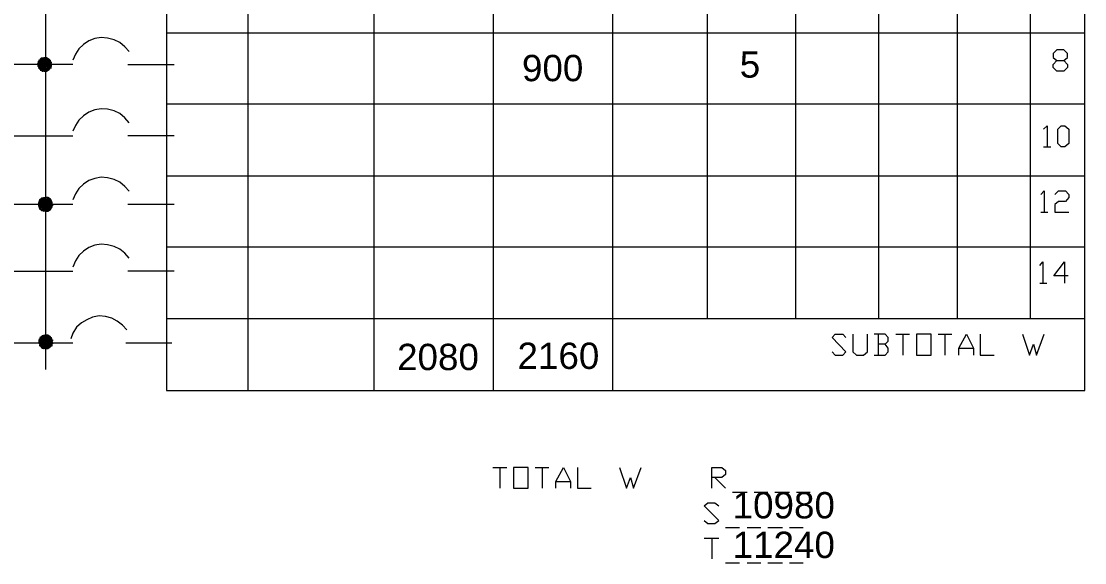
# Model space of a CAD drawing. Header units: metres. Extents: x 0 to 62.3, y -0.2 to 17.7.
# Drawn here: x 48.144 to 51.783, y 13.84 to 15.693 of the extents above; entities that cross this region are included whole.
import ezdxf

# ---------------------------------------------------------------- set-up
doc = ezdxf.new("R2010")
doc.units = ezdxf.units.M
doc.header["$LTSCALE"] = 0.5
doc.layers.add('TABLERO', color=7, linetype='Continuous')
doc.styles.get("Standard").update_dxf_attribs({"font": 'arial.ttf'})

msp = doc.modelspace()

# ---------------------------------------------------------------- linework, layer by layer
at = {"layer": 'TABLERO', "color": 7, "linetype": 'Continuous', "lineweight": 18, "true_color": 0x000007}
for p, q in [((48.9198, 16.7618), (48.9198, 14.4297)), ((50.1673, 16.7618), (50.1673, 14.4297)), ((50.4916, 16.7618), (50.4916, 14.6752)), ((50.7938, 16.7618), (50.7938, 14.6752)), ((51.0778, 16.7618), (51.0778, 14.6752)), ((51.3471, 16.7618), (51.3471, 14.6752)), ((51.5962, 16.7618), (51.5962, 14.6752)), ((48.2273, 16.6977), (48.2273, 14.5012)), ((49.3503, 16.5566), (49.3503, 14.4297)), ((49.7588, 16.5566), (49.7588, 14.4297)), ((48.6413, 15.6535), (51.7831, 15.6535)), ((48.3207, 15.5454), (47.4286, 15.5454)), ((48.1997, 15.5478), (48.2015, 15.5497)), ((48.1997, 15.546), (48.2015, 15.546)), ((48.2015, 15.5515), (48.2034, 15.5515)), ((48.2015, 15.5478), (48.2052, 15.5497)), ((48.2015, 15.5442), (48.2034, 15.546)), ((48.2015, 15.5442), (48.2034, 15.5442)), ((48.2015, 15.5423), (48.2034, 15.5442)), ((48.2015, 15.5405), (48.2034, 15.5405)), ((48.2015, 15.5368), (48.2034, 15.5387)), ((48.2034, 15.5533), (48.2052, 15.5552)), ((48.2034, 15.5497), (48.2052, 15.5533)), ((48.2034, 15.5478), (48.2052, 15.5478)), ((48.2034, 15.5423), (48.2052, 15.5442)), ((48.2034, 15.5405), (48.2052, 15.5405)), ((48.2052, 15.5588), (48.207, 15.5625)), ((48.2052, 15.5515), (48.2089, 15.5533)), ((48.2052, 15.5478), (48.207, 15.5515)), ((48.2052, 15.5405), (48.2089, 15.5423)), ((48.2052, 15.5387), (48.207, 15.5387)), ((48.2052, 15.5368), (48.207, 15.5387)), ((48.207, 15.557), (48.2107, 15.5588)), ((48.207, 15.5533), (48.2089, 15.557)), ((48.207, 15.546), (48.2089, 15.5478)), ((48.207, 15.5405), (48.2089, 15.5405)), ((48.2089, 15.5625), (48.2107, 15.5643)), ((48.2089, 15.5607), (48.2107, 15.5625)), ((48.2089, 15.5552), (48.2125, 15.557)), ((48.2089, 15.5515), (48.2107, 15.5552)), ((48.2089, 15.5442), (48.2089, 15.546)), ((48.2089, 15.5442), (48.2107, 15.5442)), ((48.2089, 15.5405), (48.2107, 15.5442)), ((48.2107, 15.5607), (48.2144, 15.5625)), ((48.2107, 15.557), (48.2125, 15.5607)), ((48.2107, 15.5533), (48.2144, 15.5552)), ((48.2107, 15.5497), (48.2125, 15.5515)), ((48.2107, 15.546), (48.2125, 15.5497)), ((48.2107, 15.5442), (48.2125, 15.546)), ((48.2107, 15.5387), (48.2125, 15.5405)), ((48.2125, 15.5643), (48.2144, 15.5662)), ((48.2125, 15.5588), (48.2162, 15.5607)), ((48.2125, 15.5552), (48.2144, 15.5588)), ((48.2125, 15.5478), (48.2162, 15.5497)), ((48.2125, 15.5442), (48.2144, 15.5478)), ((48.2125, 15.5442), (48.2144, 15.5442)), ((48.2125, 15.5368), (48.2162, 15.5387)), ((48.2144, 15.5643), (48.218, 15.568)), ((48.2144, 15.5607), (48.2162, 15.5643)), ((48.2144, 15.5533), (48.218, 15.5552)), ((48.2144, 15.5497), (48.2162, 15.5533)), ((48.2144, 15.546), (48.218, 15.5478)), ((48.2144, 15.5423), (48.2162, 15.5442)), ((48.2162, 15.5625), (48.2199, 15.5643)), ((48.2162, 15.5588), (48.218, 15.5625)), ((48.2162, 15.557), (48.218, 15.5588)), ((48.2162, 15.5515), (48.2199, 15.5533)), ((48.2162, 15.5478), (48.218, 15.5515)), ((48.2162, 15.5405), (48.2199, 15.5423)), ((48.2162, 15.5368), (48.218, 15.5405)), ((48.218, 15.5662), (48.2199, 15.568)), ((48.218, 15.5643), (48.2199, 15.5643)), ((48.218, 15.5533), (48.2199, 15.557)), ((48.218, 15.5497), (48.2217, 15.5515)), ((48.218, 15.546), (48.2199, 15.5478)), ((48.218, 15.5423), (48.2199, 15.5442)), ((48.218, 15.5387), (48.2217, 15.5405)), ((48.2199, 15.5662), (48.2235, 15.568)), ((48.2199, 15.5607), (48.2217, 15.5625)), ((48.2199, 15.5552), (48.2235, 15.557)), ((48.2199, 15.5515), (48.2217, 15.5552)), ((48.2199, 15.5442), (48.2199, 15.546)), ((48.2199, 15.5442), (48.2217, 15.5442)), ((48.2199, 15.5405), (48.2217, 15.5442)), ((48.2217, 15.5588), (48.2235, 15.5607)), ((48.2217, 15.5497), (48.2235, 15.5515)), ((48.2217, 15.546), (48.2235, 15.5497)), ((48.2217, 15.5442), (48.2235, 15.546)), ((48.2217, 15.5423), (48.2235, 15.5442)), ((48.2217, 15.5387), (48.2235, 15.5405)), ((48.2235, 15.568), (48.2254, 15.568)), ((48.2235, 15.5643), (48.2254, 15.5662)), ((48.2235, 15.5643), (48.2254, 15.5643)), ((48.2235, 15.5588), (48.2272, 15.5607)), ((48.2235, 15.5588), (48.2254, 15.5588)), ((48.2235, 15.557), (48.2254, 15.5588)), ((48.2235, 15.5552), (48.2235, 15.557)), ((48.2235, 15.5533), (48.2254, 15.5552)), ((48.2235, 15.5533), (48.2254, 15.5533)), ((48.2235, 15.5497), (48.2254, 15.5497)), ((48.2235, 15.5478), (48.2272, 15.5497)), ((48.2235, 15.5478), (48.2254, 15.5478)), ((48.2235, 15.546), (48.2254, 15.5478)), ((48.2235, 15.5442), (48.2235, 15.546)), ((48.2235, 15.5442), (48.2254, 15.5442)), ((48.2235, 15.5442), (48.2254, 15.5442)), ((48.2235, 15.5405), (48.2254, 15.5405)), ((48.2235, 15.5368), (48.2272, 15.5387)), ((48.2254, 15.568), (48.2272, 15.568)), ((48.2254, 15.5625), (48.2272, 15.5643)), ((48.2254, 15.5607), (48.2272, 15.5607)), ((48.2254, 15.5515), (48.2272, 15.5533)), ((48.2254, 15.546), (48.229, 15.5478)), ((48.2254, 15.5423), (48.2272, 15.5442)), ((48.2254, 15.5387), (48.2272, 15.5423)), ((48.2272, 15.568), (48.229, 15.568)), ((48.2272, 15.5625), (48.2308, 15.5662)), ((48.2272, 15.557), (48.229, 15.5588)), ((48.2272, 15.5515), (48.2308, 15.5533)), ((48.2272, 15.5478), (48.229, 15.5515)), ((48.2272, 15.5442), (48.2272, 15.546)), ((48.2272, 15.5405), (48.2308, 15.5423)), ((48.2272, 15.5368), (48.229, 15.5405)), ((48.229, 15.5662), (48.2308, 15.568)), ((48.229, 15.5643), (48.2308, 15.5643)), ((48.229, 15.5607), (48.2308, 15.5607)), ((48.229, 15.5552), (48.2308, 15.557)), ((48.229, 15.5442), (48.2308, 15.5442)), ((48.229, 15.5387), (48.2327, 15.5405)), ((48.229, 15.535), (48.2308, 15.5387)), ((48.2308, 15.5607), (48.2327, 15.5625)), ((48.2308, 15.5515), (48.2327, 15.5552)), ((48.2308, 15.5497), (48.2327, 15.5515)), ((48.2308, 15.5442), (48.2308, 15.546)), ((48.2308, 15.5442), (48.2327, 15.5442)), ((48.2308, 15.5405), (48.2327, 15.5442)), ((48.2327, 15.5662), (48.2327, 15.568)), ((48.2327, 15.5643), (48.2345, 15.5643)), ((48.2327, 15.5588), (48.2345, 15.5607)), ((48.2327, 15.557), (48.2345, 15.557)), ((48.2327, 15.5533), (48.2345, 15.5533)), ((48.2327, 15.5478), (48.2345, 15.5497)), ((48.2327, 15.5442), (48.2345, 15.546)), ((48.2327, 15.5423), (48.2363, 15.5442)), ((48.2327, 15.5387), (48.2345, 15.5423)), ((48.2327, 15.5368), (48.2345, 15.5387)), ((48.2345, 15.5643), (48.2363, 15.5662)), ((48.2345, 15.5552), (48.2382, 15.5588)), ((48.2345, 15.5533), (48.2363, 15.5552)), ((48.2345, 15.5442), (48.2363, 15.5478)), ((48.2345, 15.5442), (48.2363, 15.5442)), ((48.2345, 15.5368), (48.2382, 15.5387)), ((48.2363, 15.5625), (48.2382, 15.5643)), ((48.2363, 15.5607), (48.2382, 15.5607)), ((48.2363, 15.557), (48.2382, 15.557)), ((48.2363, 15.5515), (48.2382, 15.5533)), ((48.2363, 15.546), (48.2382, 15.546)), ((48.2363, 15.5423), (48.2382, 15.5442)), ((48.2363, 15.5405), (48.2382, 15.5423)), ((48.2382, 15.5607), (48.24, 15.5625)), ((48.2382, 15.557), (48.24, 15.5588)), ((48.2382, 15.5478), (48.24, 15.5515)), ((48.2382, 15.546), (48.24, 15.5478)), ((48.2382, 15.5368), (48.24, 15.5405)), ((48.24, 15.5625), (48.2418, 15.5625)), ((48.24, 15.5607), (48.2418, 15.5607)), ((48.24, 15.5552), (48.2418, 15.557)), ((48.24, 15.5533), (48.2418, 15.5533)), ((48.24, 15.5497), (48.2418, 15.5497)), ((48.24, 15.5442), (48.2418, 15.546)), ((48.24, 15.5442), (48.2418, 15.5442)), ((48.24, 15.5387), (48.2437, 15.5405)), ((48.24, 15.535), (48.2418, 15.5387)), ((48.2418, 15.5607), (48.2437, 15.5607)), ((48.2418, 15.5533), (48.2455, 15.5552)), ((48.2418, 15.5515), (48.2437, 15.5515)), ((48.2418, 15.5497), (48.2437, 15.5515)), ((48.2418, 15.5405), (48.2437, 15.5442)), ((48.2437, 15.5588), (48.2455, 15.5588)), ((48.2437, 15.5533), (48.2455, 15.5533)), ((48.2437, 15.5478), (48.2455, 15.5497)), ((48.2437, 15.5423), (48.2455, 15.5423)), ((48.2437, 15.5387), (48.2473, 15.5423)), ((48.2437, 15.5368), (48.2455, 15.5387)), ((48.2455, 15.5533), (48.2455, 15.5552)), ((48.2455, 15.546), (48.2473, 15.5478)), ((48.2455, 15.5442), (48.2473, 15.5442)), ((48.2455, 15.5423), (48.2473, 15.5442)), ((48.2473, 15.5515), (48.2492, 15.5515)), ((48.2473, 15.5405), (48.2492, 15.5405)), ((48.5094, 15.5454), (48.667, 15.5454)), ((48.2034, 15.5368), (48.2052, 15.5368)), ((48.2034, 15.535), (48.2052, 15.535)), ((48.2034, 15.5314), (48.2052, 15.5332)), ((48.2052, 15.5295), (48.207, 15.5314)), ((48.207, 15.535), (48.2089, 15.5368)), ((48.207, 15.5295), (48.2089, 15.5295)), ((48.2089, 15.5332), (48.2107, 15.535)), ((48.2089, 15.5314), (48.2107, 15.5314)), ((48.2089, 15.5295), (48.2107, 15.5314)), ((48.2089, 15.5259), (48.2107, 15.5259)), ((48.2107, 15.5332), (48.2125, 15.5332)), ((48.2107, 15.5277), (48.2125, 15.5295)), ((48.2125, 15.5332), (48.2144, 15.5368)), ((48.2125, 15.535), (48.2144, 15.535)), ((48.2125, 15.5314), (48.2144, 15.5314)), ((48.2125, 15.5259), (48.2144, 15.5277)), ((48.2125, 15.524), (48.2144, 15.524)), ((48.2144, 15.5314), (48.2162, 15.5332)), ((48.2144, 15.5259), (48.2162, 15.5259)), ((48.2162, 15.5295), (48.218, 15.5314)), ((48.2162, 15.5259), (48.218, 15.5295)), ((48.2162, 15.5277), (48.218, 15.5277)), ((48.2162, 15.524), (48.218, 15.524)), ((48.2162, 15.5222), (48.218, 15.5222)), ((48.218, 15.535), (48.2199, 15.5368)), ((48.218, 15.524), (48.2199, 15.5259)), ((48.2199, 15.5332), (48.2235, 15.535)), ((48.2199, 15.5295), (48.2217, 15.5332)), ((48.2199, 15.5314), (48.2217, 15.5314)), ((48.2199, 15.5277), (48.2217, 15.5277)), ((48.2199, 15.5222), (48.2217, 15.524)), ((48.2217, 15.5314), (48.2235, 15.5332)), ((48.2217, 15.5277), (48.2235, 15.5295)), ((48.2217, 15.5222), (48.2235, 15.5222)), ((48.2235, 15.5368), (48.2254, 15.5368)), ((48.2235, 15.535), (48.2254, 15.5368)), ((48.2235, 15.5332), (48.2235, 15.535)), ((48.2235, 15.5332), (48.2254, 15.5332)), ((48.2235, 15.5259), (48.2254, 15.5277)), ((48.2235, 15.5259), (48.2254, 15.5259)), ((48.2235, 15.524), (48.2254, 15.5259)), ((48.2235, 15.524), (48.2254, 15.524)), ((48.2235, 15.5222), (48.2235, 15.524)), ((48.2235, 15.5222), (48.2254, 15.5222)), ((48.2254, 15.535), (48.229, 15.5368)), ((48.2254, 15.5314), (48.2272, 15.5332)), ((48.2254, 15.524), (48.229, 15.5259)), ((48.2254, 15.5222), (48.2272, 15.5222)), ((48.2272, 15.5295), (48.2308, 15.5314)), ((48.2272, 15.5259), (48.229, 15.5295)), ((48.2272, 15.524), (48.229, 15.524)), ((48.229, 15.5277), (48.2327, 15.5295)), ((48.229, 15.524), (48.2308, 15.5259)), ((48.2308, 15.5332), (48.2345, 15.535)), ((48.2308, 15.5295), (48.2327, 15.5332)), ((48.2308, 15.5222), (48.2327, 15.524)), ((48.2327, 15.5314), (48.2363, 15.5332)), ((48.2327, 15.5277), (48.2345, 15.5314)), ((48.2345, 15.5332), (48.2363, 15.5368)), ((48.2345, 15.5295), (48.2382, 15.5314)), ((48.2345, 15.5259), (48.2382, 15.5277)), ((48.2345, 15.524), (48.2363, 15.5259)), ((48.2363, 15.535), (48.24, 15.5368)), ((48.2363, 15.5314), (48.2382, 15.535)), ((48.2382, 15.5295), (48.2418, 15.5314)), ((48.2382, 15.5259), (48.24, 15.5295)), ((48.24, 15.5332), (48.2418, 15.535)), ((48.2418, 15.5295), (48.2437, 15.5332)), ((48.2455, 15.5332), (48.2473, 15.5332)), ((48.6413, 15.4098), (51.7831, 15.4098)), ((48.3207, 15.2999), (47.4286, 15.2999)), ((48.5094, 15.3017), (48.667, 15.3017)), ((51.642, 15.2633), (51.6676, 15.2633)), ((48.6413, 15.1643), (51.7831, 15.1643)), ((48.3207, 15.0654), (47.4286, 15.0654)), ((48.2035, 15.0727), (48.2053, 15.0727)), ((48.2035, 15.0673), (48.2053, 15.0673)), ((48.2035, 15.0654), (48.2053, 15.0654)), ((48.2035, 15.0636), (48.2053, 15.0654)), ((48.2053, 15.0746), (48.2053, 15.0764)), ((48.2053, 15.0746), (48.2072, 15.0746)), ((48.2053, 15.0691), (48.2072, 15.0709)), ((48.2053, 15.0654), (48.2072, 15.0673)), ((48.2053, 15.0636), (48.209, 15.0654)), ((48.2072, 15.0782), (48.2108, 15.0801)), ((48.2072, 15.0764), (48.209, 15.0764)), ((48.2072, 15.0746), (48.209, 15.0764)), ((48.2072, 15.0654), (48.209, 15.0691)), ((48.2072, 15.0654), (48.209, 15.0654)), ((48.209, 15.0801), (48.2108, 15.0837)), ((48.209, 15.0782), (48.2108, 15.0782)), ((48.209, 15.0727), (48.2108, 15.0746)), ((48.209, 15.0709), (48.2108, 15.0709)), ((48.209, 15.0673), (48.2108, 15.0673)), ((48.2108, 15.0819), (48.2145, 15.0837)), ((48.2108, 15.0782), (48.2127, 15.0801)), ((48.2108, 15.0709), (48.2127, 15.0727)), ((48.2108, 15.0691), (48.2127, 15.0691)), ((48.2108, 15.0673), (48.2127, 15.0691)), ((48.2127, 15.0837), (48.2127, 15.0856)), ((48.2127, 15.0819), (48.2145, 15.0819)), ((48.2127, 15.0764), (48.2145, 15.0782)), ((48.2127, 15.0746), (48.2145, 15.0746)), ((48.2127, 15.0709), (48.2145, 15.0709)), ((48.2127, 15.0654), (48.2145, 15.0673)), ((48.2127, 15.0654), (48.2145, 15.0654)), ((48.2145, 15.0856), (48.2182, 15.0874)), ((48.2145, 15.0819), (48.2163, 15.0856)), ((48.2145, 15.0746), (48.2182, 15.0764)), ((48.2145, 15.0727), (48.2163, 15.0727)), ((48.2145, 15.0709), (48.2163, 15.0727)), ((48.2145, 15.0636), (48.2163, 15.0654)), ((48.2163, 15.0801), (48.2182, 15.0819)), ((48.2163, 15.0764), (48.2182, 15.0801)), ((48.2163, 15.0746), (48.2182, 15.0746)), ((48.2163, 15.0691), (48.2182, 15.0709)), ((48.2163, 15.0673), (48.2182, 15.0673)), ((48.2182, 15.0856), (48.22, 15.0892)), ((48.2182, 15.0782), (48.2218, 15.0801)), ((48.2182, 15.0746), (48.22, 15.0782)), ((48.2182, 15.0673), (48.22, 15.0691)), ((48.2182, 15.0654), (48.22, 15.0654)), ((48.2182, 15.0636), (48.22, 15.0654)), ((48.22, 15.0874), (48.2237, 15.0892)), ((48.22, 15.0837), (48.2237, 15.0856)), ((48.22, 15.0801), (48.2218, 15.0837)), ((48.22, 15.0727), (48.2218, 15.0746)), ((48.22, 15.0673), (48.2218, 15.0673)), ((48.2218, 15.0892), (48.2237, 15.0892)), ((48.2218, 15.0819), (48.2255, 15.0837)), ((48.2218, 15.0782), (48.2237, 15.0819)), ((48.2218, 15.0709), (48.2255, 15.0727)), ((48.2218, 15.0673), (48.2237, 15.0709)), ((48.2218, 15.0691), (48.2237, 15.0691)), ((48.2237, 15.0874), (48.2255, 15.0892)), ((48.2237, 15.0837), (48.2255, 15.0874)), ((48.2237, 15.0801), (48.2273, 15.0819)), ((48.2237, 15.0764), (48.2255, 15.0782)), ((48.2237, 15.0727), (48.2255, 15.0764)), ((48.2237, 15.0654), (48.2255, 15.0673)), ((48.2237, 15.0654), (48.2255, 15.0654)), ((48.2255, 15.0856), (48.2273, 15.0856)), ((48.2255, 15.0819), (48.2273, 15.0837)), ((48.2255, 15.0746), (48.2273, 15.0764)), ((48.2255, 15.0709), (48.2273, 15.0727)), ((48.2255, 15.0636), (48.2273, 15.0654)), ((48.2273, 15.0892), (48.2292, 15.0892)), ((48.2273, 15.0874), (48.2273, 15.0892)), ((48.2273, 15.0856), (48.2292, 15.0874)), ((48.2273, 15.0837), (48.2273, 15.0856)), ((48.2273, 15.0837), (48.231, 15.0856)), ((48.2273, 15.0819), (48.2292, 15.0819)), ((48.2273, 15.0801), (48.231, 15.0819)), ((48.2273, 15.0801), (48.2292, 15.0801)), ((48.2273, 15.0782), (48.2292, 15.0801)), ((48.2273, 15.0764), (48.2273, 15.0782)), ((48.2273, 15.0764), (48.2292, 15.0764)), ((48.2273, 15.0727), (48.2273, 15.0746)), ((48.2273, 15.0727), (48.231, 15.0746)), ((48.2273, 15.0709), (48.2292, 15.0709)), ((48.2273, 15.0691), (48.2292, 15.0709)), ((48.2273, 15.0691), (48.2292, 15.0691)), ((48.2273, 15.0673), (48.2292, 15.0691)), ((48.2273, 15.0654), (48.2273, 15.0673)), ((48.2273, 15.0654), (48.2292, 15.0654)), ((48.2292, 15.0892), (48.231, 15.0892)), ((48.2292, 15.0856), (48.231, 15.0892)), ((48.2292, 15.0782), (48.2328, 15.0801)), ((48.2292, 15.0746), (48.231, 15.0782)), ((48.2292, 15.0673), (48.2328, 15.0691)), ((48.2292, 15.0654), (48.231, 15.0654)), ((48.2292, 15.0636), (48.231, 15.0654)), ((48.231, 15.0801), (48.2328, 15.0837)), ((48.231, 15.0764), (48.2346, 15.0782)), ((48.231, 15.0727), (48.2328, 15.0746)), ((48.231, 15.0691), (48.2328, 15.0727)), ((48.231, 15.0654), (48.231, 15.0673)), ((48.231, 15.0654), (48.2328, 15.0654)), ((48.2328, 15.0892), (48.2346, 15.0892)), ((48.2328, 15.0874), (48.2346, 15.0892)), ((48.2328, 15.0819), (48.2365, 15.0837)), ((48.2328, 15.0782), (48.2346, 15.0819)), ((48.2328, 15.0709), (48.2365, 15.0727)), ((48.2328, 15.0673), (48.2346, 15.0709)), ((48.2328, 15.0654), (48.2346, 15.0673)), ((48.2346, 15.0856), (48.2365, 15.0874)), ((48.2346, 15.0801), (48.2383, 15.0819)), ((48.2346, 15.0727), (48.2365, 15.0764)), ((48.2346, 15.0691), (48.2383, 15.0709)), ((48.2346, 15.0654), (48.2365, 15.0673)), ((48.2346, 15.0654), (48.2365, 15.0654)), ((48.2365, 15.0856), (48.2383, 15.0874)), ((48.2365, 15.0819), (48.2383, 15.0856)), ((48.2365, 15.0746), (48.2401, 15.0764)), ((48.2365, 15.0709), (48.2383, 15.0746)), ((48.2365, 15.0636), (48.2401, 15.0654)), ((48.2383, 15.0782), (48.2401, 15.0801)), ((48.2383, 15.0727), (48.242, 15.0746)), ((48.2383, 15.0691), (48.2401, 15.0727)), ((48.2383, 15.0654), (48.2401, 15.0691)), ((48.2383, 15.0654), (48.2401, 15.0654)), ((48.2401, 15.0856), (48.242, 15.0856)), ((48.2401, 15.0837), (48.242, 15.0856)), ((48.2401, 15.0782), (48.2438, 15.0801)), ((48.2401, 15.0746), (48.242, 15.0782)), ((48.2401, 15.0673), (48.2438, 15.0691)), ((48.2401, 15.0636), (48.242, 15.0654)), ((48.242, 15.0819), (48.2438, 15.0837)), ((48.242, 15.0764), (48.2456, 15.0782)), ((48.242, 15.0709), (48.2438, 15.0727)), ((48.242, 15.0654), (48.242, 15.0673)), ((48.242, 15.0654), (48.2438, 15.0654)), ((48.242, 15.0618), (48.2438, 15.0654)), ((48.2438, 15.0819), (48.2456, 15.0819)), ((48.2438, 15.0782), (48.2456, 15.0819)), ((48.2438, 15.0709), (48.2475, 15.0727)), ((48.2438, 15.0673), (48.2456, 15.0709)), ((48.2438, 15.0654), (48.2456, 15.0673)), ((48.2456, 15.0801), (48.2475, 15.0801)), ((48.2456, 15.0746), (48.2475, 15.0764)), ((48.2456, 15.0691), (48.2493, 15.0709)), ((48.2456, 15.0654), (48.2475, 15.0691)), ((48.2456, 15.0654), (48.2475, 15.0654)), ((48.2456, 15.0636), (48.2475, 15.0654)), ((48.2475, 15.0746), (48.2493, 15.0764)), ((48.2475, 15.0709), (48.2493, 15.0746)), ((48.2475, 15.0636), (48.2511, 15.0654)), ((48.2493, 15.0727), (48.2511, 15.0727)), ((48.2493, 15.0691), (48.2511, 15.0709)), ((48.2493, 15.0673), (48.2511, 15.0691)), ((48.5094, 15.0673), (48.667, 15.0673)), ((48.2035, 15.0618), (48.2053, 15.0618)), ((48.2053, 15.0581), (48.2072, 15.0599)), ((48.2053, 15.0563), (48.2072, 15.0563)), ((48.2072, 15.0581), (48.2108, 15.0599)), ((48.2072, 15.0544), (48.209, 15.0581)), ((48.2072, 15.0526), (48.209, 15.0544)), ((48.209, 15.0618), (48.2108, 15.0636)), ((48.209, 15.0563), (48.2127, 15.0581)), ((48.209, 15.0526), (48.2108, 15.0563)), ((48.209, 15.0508), (48.2108, 15.0526)), ((48.2108, 15.0581), (48.2127, 15.0618)), ((48.2108, 15.0508), (48.2145, 15.0526)), ((48.2108, 15.0489), (48.2127, 15.0508)), ((48.2127, 15.0599), (48.2163, 15.0618)), ((48.2127, 15.0544), (48.2145, 15.0563)), ((48.2127, 15.0489), (48.2163, 15.0508)), ((48.2145, 15.0618), (48.2163, 15.0618)), ((48.2145, 15.0508), (48.2163, 15.0544)), ((48.2145, 15.0471), (48.2145, 15.0489)), ((48.2163, 15.0636), (48.2182, 15.0636)), ((48.2163, 15.0581), (48.2182, 15.0599)), ((48.2163, 15.0526), (48.22, 15.0544)), ((48.2163, 15.0489), (48.2182, 15.0526)), ((48.2163, 15.0471), (48.2182, 15.0489)), ((48.2163, 15.0453), (48.2182, 15.0453)), ((48.2182, 15.0563), (48.22, 15.0581)), ((48.2182, 15.0544), (48.22, 15.0544)), ((48.2182, 15.0453), (48.22, 15.0471)), ((48.22, 15.0618), (48.2218, 15.0636)), ((48.22, 15.0563), (48.2237, 15.0581)), ((48.22, 15.0508), (48.2218, 15.0526)), ((48.22, 15.0453), (48.2237, 15.0471)), ((48.22, 15.0434), (48.2218, 15.0434)), ((48.2218, 15.0599), (48.2237, 15.0618)), ((48.2218, 15.0581), (48.2237, 15.0581)), ((48.2218, 15.0489), (48.2237, 15.0508)), ((48.2218, 15.0434), (48.2218, 15.0453)), ((48.2237, 15.0599), (48.2255, 15.0599)), ((48.2237, 15.0544), (48.2255, 15.0563)), ((48.2237, 15.0489), (48.2273, 15.0508)), ((48.2237, 15.0453), (48.2255, 15.0489)), ((48.2237, 15.0434), (48.2255, 15.0453)), ((48.2255, 15.0618), (48.2273, 15.0618)), ((48.2255, 15.0599), (48.2273, 15.0618)), ((48.2255, 15.0581), (48.2273, 15.0581)), ((48.2255, 15.0526), (48.2273, 15.0544)), ((48.2255, 15.0508), (48.2273, 15.0508)), ((48.2255, 15.0434), (48.2273, 15.0453)), ((48.2273, 15.0618), (48.2273, 15.0636)), ((48.2273, 15.0599), (48.231, 15.0636)), ((48.2273, 15.0581), (48.2292, 15.0599)), ((48.2273, 15.0581), (48.2292, 15.0581)), ((48.2273, 15.0526), (48.231, 15.0563)), ((48.2273, 15.0544), (48.2292, 15.0544)), ((48.2273, 15.0489), (48.2292, 15.0489)), ((48.2273, 15.0471), (48.2292, 15.0489)), ((48.2273, 15.0471), (48.2292, 15.0471)), ((48.2273, 15.0434), (48.2292, 15.0434)), ((48.2292, 15.0563), (48.231, 15.0581)), ((48.2292, 15.0544), (48.231, 15.0544)), ((48.2292, 15.0508), (48.231, 15.0508)), ((48.2292, 15.0453), (48.231, 15.0471)), ((48.2292, 15.0434), (48.231, 15.0434)), ((48.231, 15.0618), (48.2328, 15.0636)), ((48.231, 15.0508), (48.2328, 15.0526)), ((48.231, 15.0434), (48.2328, 15.0453)), ((48.2328, 15.0599), (48.2346, 15.0618)), ((48.2328, 15.0563), (48.2346, 15.0599)), ((48.2328, 15.0581), (48.2346, 15.0581)), ((48.2328, 15.0544), (48.2346, 15.0544)), ((48.2328, 15.0489), (48.2346, 15.0508)), ((48.2328, 15.0471), (48.2346, 15.0471)), ((48.2346, 15.0581), (48.2383, 15.0599)), ((48.2346, 15.0544), (48.2365, 15.0563)), ((48.2346, 15.0453), (48.2383, 15.0489)), ((48.2346, 15.0434), (48.2365, 15.0453)), ((48.2365, 15.0599), (48.2383, 15.0636)), ((48.2365, 15.0526), (48.2383, 15.0544)), ((48.2365, 15.0508), (48.2383, 15.0508)), ((48.2365, 15.0471), (48.2383, 15.0471)), ((48.2383, 15.0618), (48.242, 15.0636)), ((48.2383, 15.0581), (48.2401, 15.0599)), ((48.2383, 15.0508), (48.242, 15.0526)), ((48.2383, 15.0471), (48.2401, 15.0489)), ((48.2401, 15.0563), (48.242, 15.0581)), ((48.2401, 15.0526), (48.242, 15.0563)), ((48.2401, 15.0508), (48.242, 15.0508)), ((48.242, 15.0544), (48.2456, 15.0563)), ((48.242, 15.0508), (48.2438, 15.0526)), ((48.2438, 15.0599), (48.2475, 15.0618)), ((48.2438, 15.0563), (48.2456, 15.0599)), ((48.2456, 15.0581), (48.2493, 15.0599)), ((48.2456, 15.0544), (48.2475, 15.0581)), ((48.2475, 15.0599), (48.2493, 15.0636)), ((48.2493, 15.0618), (48.2511, 15.0618)), ((48.2493, 15.0581), (48.2511, 15.0581)), ((48.2511, 15.0636), (48.253, 15.0636)), ((51.6328, 15.0398), (51.6567, 15.0398)), ((48.6413, 14.9207), (51.7831, 14.9207)), ((48.3207, 14.8364), (47.4286, 14.8364)), ((48.5094, 14.8383), (48.667, 14.8383)), ((51.6292, 14.7961), (51.653, 14.7961)), ((48.6413, 14.6752), (51.7831, 14.6752)), ((48.2034, 14.5983), (48.2053, 14.6002)), ((48.2034, 14.5965), (48.2053, 14.5965)), ((48.2053, 14.602), (48.2071, 14.602)), ((48.2053, 14.5983), (48.2089, 14.6002)), ((48.2053, 14.5947), (48.2071, 14.5965)), ((48.2053, 14.5947), (48.2071, 14.5947)), ((48.2053, 14.5928), (48.2071, 14.5947)), ((48.2071, 14.6038), (48.2089, 14.6057)), ((48.2071, 14.6002), (48.2089, 14.6038)), ((48.2071, 14.5983), (48.2089, 14.5983)), ((48.2071, 14.5928), (48.2089, 14.5947)), ((48.2089, 14.6093), (48.2108, 14.613)), ((48.2089, 14.602), (48.2126, 14.6038)), ((48.2089, 14.5983), (48.2108, 14.602)), ((48.2089, 14.591), (48.2126, 14.5928)), ((48.2108, 14.6075), (48.2144, 14.6093)), ((48.2108, 14.6038), (48.2126, 14.6075)), ((48.2108, 14.5965), (48.2126, 14.5983)), ((48.2126, 14.613), (48.2144, 14.6148)), ((48.2126, 14.6112), (48.2144, 14.613)), ((48.2126, 14.6057), (48.2162, 14.6075)), ((48.2126, 14.602), (48.2144, 14.6057)), ((48.2126, 14.5947), (48.2126, 14.5965)), ((48.2126, 14.5947), (48.2144, 14.5947)), ((48.2126, 14.591), (48.2144, 14.5947)), ((48.2144, 14.6112), (48.2181, 14.613)), ((48.2144, 14.6075), (48.2162, 14.6112)), ((48.2144, 14.6038), (48.2181, 14.6057)), ((48.2144, 14.6002), (48.2162, 14.602)), ((48.2144, 14.5965), (48.2162, 14.6002)), ((48.2144, 14.5947), (48.2162, 14.5965)), ((48.2162, 14.6148), (48.2181, 14.6167)), ((48.2162, 14.6093), (48.2199, 14.6112)), ((48.2162, 14.6057), (48.2181, 14.6093)), ((48.2162, 14.5983), (48.2199, 14.6002)), ((48.2162, 14.5947), (48.2181, 14.5983)), ((48.2162, 14.5947), (48.2181, 14.5947)), ((48.2181, 14.6148), (48.2217, 14.6185)), ((48.2181, 14.6112), (48.2199, 14.6148)), ((48.2181, 14.6038), (48.2217, 14.6057)), ((48.2181, 14.6002), (48.2199, 14.6038)), ((48.2181, 14.5965), (48.2217, 14.5983)), ((48.2181, 14.5928), (48.2199, 14.5947)), ((48.2199, 14.613), (48.2236, 14.6148)), ((48.2199, 14.6093), (48.2217, 14.613)), ((48.2199, 14.6075), (48.2217, 14.6093)), ((48.2199, 14.602), (48.2236, 14.6038)), ((48.2199, 14.5983), (48.2217, 14.602)), ((48.2199, 14.591), (48.2236, 14.5928)), ((48.2217, 14.6167), (48.2236, 14.6185)), ((48.2217, 14.6148), (48.2236, 14.6148)), ((48.2217, 14.6038), (48.2236, 14.6075)), ((48.2217, 14.6002), (48.2254, 14.602)), ((48.2217, 14.5965), (48.2236, 14.5983)), ((48.2217, 14.5928), (48.2236, 14.5947)), ((48.2236, 14.6167), (48.2272, 14.6185)), ((48.2236, 14.6112), (48.2254, 14.613)), ((48.2236, 14.6057), (48.2272, 14.6075)), ((48.2236, 14.602), (48.2254, 14.6057)), ((48.2236, 14.5947), (48.2236, 14.5965)), ((48.2236, 14.5947), (48.2254, 14.5947)), ((48.2236, 14.591), (48.2254, 14.5947)), ((48.2254, 14.6093), (48.2272, 14.6112)), ((48.2254, 14.6002), (48.2272, 14.602)), ((48.2254, 14.5965), (48.2272, 14.6002)), ((48.2254, 14.5947), (48.2272, 14.5965)), ((48.2254, 14.5928), (48.2272, 14.5947)), ((48.2272, 14.6185), (48.2291, 14.6185)), ((48.2272, 14.6148), (48.2291, 14.6167)), ((48.2272, 14.6148), (48.2291, 14.6148)), ((48.2272, 14.6093), (48.2309, 14.6112)), ((48.2272, 14.6093), (48.2291, 14.6093)), ((48.2272, 14.6075), (48.2291, 14.6093)), ((48.2272, 14.6057), (48.2272, 14.6075)), ((48.2272, 14.6038), (48.2291, 14.6057)), ((48.2272, 14.6038), (48.2291, 14.6038)), ((48.2272, 14.6002), (48.2291, 14.6002)), ((48.2272, 14.5983), (48.2309, 14.6002)), ((48.2272, 14.5983), (48.2291, 14.5983)), ((48.2272, 14.5965), (48.2291, 14.5983)), ((48.2272, 14.5947), (48.2272, 14.5965)), ((48.2272, 14.5947), (48.2291, 14.5947)), ((48.2272, 14.5947), (48.2291, 14.5947)), ((48.2291, 14.6185), (48.2309, 14.6185)), ((48.2291, 14.613), (48.2309, 14.6148)), ((48.2291, 14.6112), (48.2309, 14.6112)), ((48.2291, 14.602), (48.2309, 14.6038)), ((48.2291, 14.5965), (48.2327, 14.5983)), ((48.2291, 14.5928), (48.2309, 14.5947)), ((48.2291, 14.5892), (48.2309, 14.5928)), ((48.2309, 14.6185), (48.2327, 14.6185)), ((48.2309, 14.613), (48.2346, 14.6167)), ((48.2309, 14.6075), (48.2327, 14.6093)), ((48.2309, 14.602), (48.2346, 14.6038)), ((48.2309, 14.5983), (48.2327, 14.602)), ((48.2309, 14.5947), (48.2309, 14.5965)), ((48.2309, 14.591), (48.2346, 14.5928)), ((48.2327, 14.6167), (48.2346, 14.6185)), ((48.2327, 14.6148), (48.2346, 14.6148)), ((48.2327, 14.6112), (48.2346, 14.6112)), ((48.2327, 14.6057), (48.2346, 14.6075)), ((48.2327, 14.5947), (48.2346, 14.5947)), ((48.2346, 14.6112), (48.2364, 14.613)), ((48.2346, 14.602), (48.2364, 14.6057)), ((48.2346, 14.6002), (48.2364, 14.602)), ((48.2346, 14.5947), (48.2346, 14.5965)), ((48.2346, 14.5947), (48.2364, 14.5947)), ((48.2346, 14.591), (48.2364, 14.5947)), ((48.2364, 14.6167), (48.2364, 14.6185)), ((48.2364, 14.6148), (48.2382, 14.6148)), ((48.2364, 14.6093), (48.2382, 14.6112)), ((48.2364, 14.6075), (48.2382, 14.6075)), ((48.2364, 14.6038), (48.2382, 14.6038)), ((48.2364, 14.5983), (48.2382, 14.6002)), ((48.2364, 14.5947), (48.2382, 14.5965)), ((48.2364, 14.5928), (48.2401, 14.5947)), ((48.2364, 14.5892), (48.2382, 14.5928)), ((48.2382, 14.6148), (48.2401, 14.6167)), ((48.2382, 14.6057), (48.2419, 14.6093)), ((48.2382, 14.6038), (48.2401, 14.6057)), ((48.2382, 14.5947), (48.2401, 14.5983)), ((48.2382, 14.5947), (48.2401, 14.5947)), ((48.2401, 14.613), (48.2419, 14.6148)), ((48.2401, 14.6112), (48.2419, 14.6112)), ((48.2401, 14.6075), (48.2419, 14.6075)), ((48.2401, 14.602), (48.2419, 14.6038)), ((48.2401, 14.5965), (48.2419, 14.5965)), ((48.2401, 14.5928), (48.2419, 14.5947)), ((48.2401, 14.591), (48.2419, 14.5928)), ((48.2419, 14.6112), (48.2437, 14.613)), ((48.2419, 14.6075), (48.2437, 14.6093)), ((48.2419, 14.5983), (48.2437, 14.602)), ((48.2419, 14.5965), (48.2437, 14.5983)), ((48.2437, 14.613), (48.2456, 14.613)), ((48.2437, 14.6112), (48.2456, 14.6112)), ((48.2437, 14.6057), (48.2456, 14.6075)), ((48.2437, 14.6038), (48.2456, 14.6038)), ((48.2437, 14.6002), (48.2456, 14.6002)), ((48.2437, 14.5947), (48.2456, 14.5965)), ((48.2437, 14.5947), (48.2456, 14.5947)), ((48.2456, 14.6112), (48.2474, 14.6112)), ((48.2456, 14.6038), (48.2492, 14.6057)), ((48.2456, 14.602), (48.2474, 14.602)), ((48.2456, 14.6002), (48.2474, 14.602)), ((48.2456, 14.591), (48.2474, 14.5947)), ((48.2474, 14.6093), (48.2492, 14.6093)), ((48.2474, 14.6038), (48.2492, 14.6038)), ((48.2474, 14.5983), (48.2492, 14.6002)), ((48.2474, 14.5928), (48.2492, 14.5928)), ((48.2474, 14.5892), (48.2511, 14.5928)), ((48.2492, 14.6038), (48.2492, 14.6057)), ((48.2492, 14.5965), (48.2511, 14.5983)), ((48.2492, 14.5947), (48.2511, 14.5947)), ((48.2492, 14.5928), (48.2511, 14.5947)), ((48.2511, 14.602), (48.2529, 14.602)), ((48.5021, 14.5928), (48.6597, 14.5928)), ((51.0759, 14.6221), (51.0759, 14.5507)), ((51.1364, 14.6221), (51.184, 14.6221)), ((51.1602, 14.6221), (51.1602, 14.5507)), ((51.2811, 14.6221), (51.3287, 14.6221)), ((51.3049, 14.6221), (51.3049, 14.5507)), ((48.3207, 14.591), (47.4194, 14.591)), ((48.2053, 14.591), (48.2071, 14.591)), ((48.2053, 14.5873), (48.2071, 14.5892)), ((48.2071, 14.591), (48.2089, 14.591)), ((48.2071, 14.5873), (48.2089, 14.5873)), ((48.2071, 14.5855), (48.2089, 14.5855)), ((48.2071, 14.5818), (48.2089, 14.5837)), ((48.2089, 14.5892), (48.2108, 14.5892)), ((48.2089, 14.5873), (48.2108, 14.5892)), ((48.2089, 14.58), (48.2108, 14.5818)), ((48.2108, 14.591), (48.2126, 14.591)), ((48.2108, 14.5855), (48.2126, 14.5873)), ((48.2108, 14.58), (48.2126, 14.58)), ((48.2126, 14.5837), (48.2144, 14.5855)), ((48.2126, 14.5818), (48.2144, 14.5818)), ((48.2126, 14.58), (48.2144, 14.5818)), ((48.2126, 14.5764), (48.2144, 14.5764)), ((48.2144, 14.5892), (48.2162, 14.591)), ((48.2144, 14.5837), (48.2162, 14.5837)), ((48.2144, 14.5782), (48.2162, 14.58)), ((48.2162, 14.5873), (48.2199, 14.5892)), ((48.2162, 14.5837), (48.2181, 14.5873)), ((48.2162, 14.5855), (48.2181, 14.5855)), ((48.2162, 14.5818), (48.2181, 14.5818)), ((48.2162, 14.5764), (48.2181, 14.5782)), ((48.2162, 14.5745), (48.2181, 14.5745)), ((48.2181, 14.5818), (48.2199, 14.5837)), ((48.2181, 14.5764), (48.2199, 14.5764)), ((48.2199, 14.5873), (48.2217, 14.591)), ((48.2199, 14.58), (48.2217, 14.5818)), ((48.2199, 14.5764), (48.2217, 14.58)), ((48.2199, 14.5782), (48.2217, 14.5782)), ((48.2199, 14.5745), (48.2217, 14.5745)), ((48.2199, 14.5727), (48.2217, 14.5727)), ((48.2217, 14.5892), (48.2254, 14.591)), ((48.2217, 14.5855), (48.2236, 14.5873)), ((48.2217, 14.5745), (48.2236, 14.5764)), ((48.2236, 14.5837), (48.2272, 14.5855)), ((48.2236, 14.58), (48.2254, 14.5837)), ((48.2236, 14.5818), (48.2254, 14.5818)), ((48.2236, 14.5782), (48.2254, 14.5782)), ((48.2236, 14.5727), (48.2254, 14.5745)), ((48.2254, 14.5892), (48.2272, 14.591)), ((48.2254, 14.5818), (48.2272, 14.5837)), ((48.2254, 14.5782), (48.2272, 14.58)), ((48.2254, 14.5727), (48.2272, 14.5727)), ((48.2272, 14.591), (48.2291, 14.591)), ((48.2272, 14.5873), (48.2309, 14.5892)), ((48.2272, 14.5873), (48.2291, 14.5873)), ((48.2272, 14.5855), (48.2291, 14.5873)), ((48.2272, 14.5837), (48.2272, 14.5855)), ((48.2272, 14.5837), (48.2291, 14.5837)), ((48.2272, 14.5764), (48.2291, 14.5782)), ((48.2272, 14.5764), (48.2291, 14.5764)), ((48.2272, 14.5745), (48.2291, 14.5764)), ((48.2272, 14.5745), (48.2291, 14.5745)), ((48.2272, 14.5727), (48.2272, 14.5745)), ((48.2272, 14.5727), (48.2291, 14.5727)), ((48.2291, 14.5855), (48.2327, 14.5873)), ((48.2291, 14.5818), (48.2309, 14.5837)), ((48.2291, 14.5745), (48.2327, 14.5764)), ((48.2291, 14.5727), (48.2309, 14.5727)), ((48.2309, 14.5873), (48.2327, 14.591)), ((48.2309, 14.58), (48.2346, 14.5818)), ((48.2309, 14.5764), (48.2327, 14.58)), ((48.2309, 14.5745), (48.2327, 14.5745)), ((48.2327, 14.5892), (48.2364, 14.591)), ((48.2327, 14.5855), (48.2346, 14.5892)), ((48.2327, 14.5782), (48.2364, 14.58)), ((48.2327, 14.5745), (48.2346, 14.5764)), ((48.2346, 14.5837), (48.2382, 14.5855)), ((48.2346, 14.58), (48.2364, 14.5837)), ((48.2346, 14.5727), (48.2364, 14.5745)), ((48.2364, 14.5873), (48.2382, 14.5892)), ((48.2364, 14.5818), (48.2401, 14.5837)), ((48.2364, 14.5782), (48.2382, 14.5818)), ((48.2382, 14.5873), (48.2419, 14.5892)), ((48.2382, 14.5837), (48.2401, 14.5873)), ((48.2382, 14.58), (48.2419, 14.5818)), ((48.2382, 14.5764), (48.2419, 14.5782)), ((48.2382, 14.5745), (48.2401, 14.5764)), ((48.2401, 14.5855), (48.2437, 14.5873)), ((48.2401, 14.5818), (48.2419, 14.5855)), ((48.2419, 14.5873), (48.2437, 14.591)), ((48.2419, 14.58), (48.2456, 14.5818)), ((48.2419, 14.5764), (48.2437, 14.58)), ((48.2437, 14.5892), (48.2474, 14.591)), ((48.2437, 14.5855), (48.2456, 14.5892)), ((48.2437, 14.5837), (48.2456, 14.5855)), ((48.2456, 14.58), (48.2474, 14.5837)), ((48.2474, 14.5873), (48.2492, 14.5892)), ((48.2492, 14.5837), (48.2511, 14.5837)), ((48.2511, 14.591), (48.2529, 14.591)), ((51.3526, 14.5745), (51.402, 14.5745)), ((48.6597, 14.4297), (51.0943, 14.4297)), ((49.7576, 14.166), (49.8052, 14.166)), ((49.7814, 14.166), (49.7814, 14.0945)), ((49.9023, 14.166), (49.9499, 14.166)), ((49.9261, 14.166), (49.9261, 14.0945)), ((50.5178, 14.1311), (50.5544, 14.0945)), ((49.9737, 14.1183), (50.0232, 14.1183)), ((50.5783, 14.0817), (50.6277, 14.0817)), ((50.6515, 14.0817), (50.6992, 14.0817)), ((50.723, 14.0817), (50.7724, 14.0817)), ((50.7963, 14.0817), (50.8439, 14.0817)), ((50.5544, 13.9608), (50.6021, 13.9608)), ((50.6277, 13.9608), (50.6753, 13.9608)), ((50.6992, 13.9608), (50.7486, 13.9608)), ((50.7724, 13.9608), (50.8201, 13.9608)), ((50.4812, 13.9241), (50.5306, 13.9241)), ((50.5068, 13.9241), (50.5068, 13.8527)), ((50.5544, 13.8399), (50.6021, 13.8399)), ((50.6277, 13.8399), (50.6753, 13.8399)), ((50.6992, 13.8399), (50.7486, 13.8399)), ((50.7724, 13.8399), (50.8201, 13.8399))]:
    msp.add_line(p, q, dxfattribs=at)
for points in [[(48.6413, 14.4297), (51.7831, 14.4297), (51.7831, 16.7618), (48.6413, 16.7618)], [(48.2473, 15.5442), (48.2455, 15.5552), (48.24, 15.5625), (48.2308, 15.568), (48.2217, 15.568), (48.2125, 15.5662), (48.2052, 15.5588), (48.2015, 15.5497), (48.2015, 15.5405), (48.2052, 15.5314), (48.2125, 15.524), (48.2217, 15.5222), (48.2308, 15.5222), (48.24, 15.5277), (48.2455, 15.535)], [(51.7025, 15.2633), (51.6915, 15.2743), (51.6915, 15.3237), (51.7025, 15.3347), (51.7153, 15.3347), (51.7281, 15.3237), (51.7281, 15.2743), (51.7153, 15.2633)], [(48.2511, 15.0654), (48.2493, 15.0764), (48.2438, 15.0837), (48.2346, 15.0892), (48.2255, 15.0892), (48.2145, 15.0874), (48.2072, 15.0801), (48.2035, 15.0709), (48.2035, 15.0618), (48.2072, 15.0526), (48.2145, 15.0453), (48.2255, 15.0434), (48.2346, 15.0434), (48.2438, 15.0489), (48.2493, 15.0563)], [(48.2511, 14.5947), (48.2492, 14.6057), (48.2437, 14.613), (48.2346, 14.6185), (48.2254, 14.6185), (48.2162, 14.6167), (48.2089, 14.6093), (48.2053, 14.6002), (48.2053, 14.591), (48.2089, 14.5818), (48.2162, 14.5745), (48.2254, 14.5727), (48.2346, 14.5727), (48.2437, 14.5782), (48.2492, 14.5855)], [(51.2078, 14.5507), (51.2573, 14.5507), (51.2573, 14.6221), (51.2078, 14.6221)], [(49.829, 14.0945), (49.8785, 14.0945), (49.8785, 14.166), (49.829, 14.166)]]:
    msp.add_lwpolyline(points, close=True, dxfattribs=at)
for points in [[(48.5131, 15.5893), (48.4984, 15.6058), (48.482, 15.6205), (48.4618, 15.6296), (48.4398, 15.6351), (48.4178, 15.637), (48.3959, 15.6333), (48.3757, 15.626), (48.3574, 15.6132), (48.3409, 15.5985), (48.3299, 15.5802), (48.3207, 15.56)], [(51.6878, 15.5216), (51.675, 15.5344), (51.675, 15.5454), (51.6878, 15.5582), (51.7116, 15.5582), (51.7244, 15.5692), (51.7244, 15.582), (51.7116, 15.5948), (51.6878, 15.5948), (51.675, 15.582), (51.675, 15.5692), (51.6878, 15.5582)], [(48.2015, 15.5533), (48.2034, 15.5552), (48.207, 15.5588)], [(48.2015, 15.5387), (48.2052, 15.5423), (48.2089, 15.5442)], [(48.2034, 15.5442), (48.207, 15.5478), (48.2107, 15.5515)], [(48.2034, 15.5332), (48.207, 15.5368), (48.2107, 15.5405), (48.2144, 15.5442)], [(48.2052, 15.5314), (48.2089, 15.535), (48.2125, 15.5387), (48.2162, 15.5423)], [(48.2107, 15.5259), (48.2125, 15.5277), (48.2162, 15.5314), (48.2199, 15.535), (48.2235, 15.5387)], [(48.218, 15.557), (48.2217, 15.5607), (48.2235, 15.5625)], [(48.2199, 15.5625), (48.2235, 15.5662), (48.2235, 15.568)], [(48.2235, 15.5625), (48.2254, 15.5643), (48.229, 15.568)], [(48.2235, 15.5515), (48.2254, 15.5533), (48.229, 15.557), (48.2327, 15.5607), (48.2363, 15.5643)], [(48.2272, 15.5588), (48.2308, 15.5625), (48.2345, 15.5662)], [(48.229, 15.546), (48.2327, 15.5497), (48.2363, 15.5533), (48.24, 15.557), (48.2418, 15.5588)], [(48.2308, 15.5552), (48.2345, 15.5588), (48.2382, 15.5625)], [(48.2345, 15.5478), (48.2382, 15.5515), (48.2418, 15.5552), (48.2437, 15.557)], [(48.2382, 15.5442), (48.24, 15.546), (48.2437, 15.5497), (48.2473, 15.5533)], [(48.2382, 15.5405), (48.2418, 15.5442), (48.2437, 15.5442)], [(48.2437, 15.5442), (48.2455, 15.5478), (48.2473, 15.5497)], [(51.7116, 15.5582), (51.7244, 15.5454), (51.7244, 15.5344), (51.7116, 15.5216), (51.6878, 15.5216)], [(48.2089, 15.5277), (48.2107, 15.5295), (48.2144, 15.5332), (48.218, 15.5368)], [(48.2144, 15.524), (48.218, 15.5259), (48.2217, 15.5295)], [(48.218, 15.5222), (48.2199, 15.524), (48.2235, 15.5277)], [(48.2235, 15.5277), (48.2272, 15.5314), (48.2308, 15.535)], [(48.229, 15.5222), (48.2308, 15.524), (48.2345, 15.5277)], [(48.2418, 15.5332), (48.2455, 15.5368), (48.2473, 15.5368)], [(48.5131, 15.3457), (48.4984, 15.3622), (48.482, 15.3768), (48.4618, 15.386), (48.4398, 15.3915), (48.4178, 15.3933), (48.3959, 15.3897), (48.3757, 15.3823), (48.3574, 15.3695), (48.3409, 15.3549), (48.3299, 15.3365), (48.3207, 15.3164)], [(51.642, 15.3237), (51.6548, 15.3347), (51.6548, 15.2633)], [(48.5131, 15.1112), (48.4984, 15.1277), (48.482, 15.1424), (48.4618, 15.1515), (48.4398, 15.157), (48.4178, 15.1588), (48.3959, 15.1552), (48.3757, 15.1479), (48.3574, 15.135), (48.3409, 15.1204), (48.3299, 15.1021), (48.3207, 15.0819)], [(51.6328, 15.1002), (51.6438, 15.1131), (51.6438, 15.0398)], [(51.6805, 15.1002), (51.6933, 15.1131), (51.7171, 15.1131), (51.7281, 15.1002), (51.7281, 15.0892), (51.7171, 15.0764), (51.6933, 15.0764), (51.6805, 15.0654), (51.6805, 15.0398), (51.7281, 15.0398)], [(48.2035, 15.0691), (48.2053, 15.0709), (48.209, 15.0746), (48.2127, 15.0782), (48.2163, 15.0819), (48.22, 15.0856)], [(48.2053, 15.0599), (48.209, 15.0636), (48.2108, 15.0654)], [(48.2072, 15.0691), (48.2108, 15.0727), (48.2145, 15.0764)], [(48.2108, 15.0654), (48.2127, 15.0673), (48.2163, 15.0709), (48.22, 15.0746), (48.2237, 15.0782)], [(48.2108, 15.0618), (48.2145, 15.0654), (48.2163, 15.0654)], [(48.2127, 15.0563), (48.2163, 15.0599), (48.22, 15.0636), (48.2218, 15.0654)], [(48.2145, 15.0544), (48.2182, 15.0581), (48.2218, 15.0618), (48.2255, 15.0654), (48.2273, 15.0654)], [(48.2163, 15.0654), (48.2182, 15.0691), (48.2218, 15.0727)], [(48.2218, 15.0654), (48.2237, 15.0673), (48.2273, 15.0709)], [(48.2273, 15.0563), (48.2292, 15.0581), (48.2328, 15.0618), (48.2365, 15.0654)], [(48.231, 15.0837), (48.2346, 15.0874), (48.2365, 15.0892)], [(48.2346, 15.0764), (48.2383, 15.0801), (48.242, 15.0837)], [(48.242, 15.0727), (48.2456, 15.0764), (48.2475, 15.0782)], [(48.2182, 15.0471), (48.2218, 15.0508), (48.2255, 15.0544), (48.2273, 15.0563)], [(48.22, 15.0526), (48.2237, 15.0563), (48.2273, 15.0599)], [(48.2273, 15.0453), (48.2292, 15.0471), (48.2328, 15.0508), (48.2365, 15.0544), (48.2401, 15.0581), (48.2438, 15.0618)], [(48.2273, 15.0489), (48.231, 15.0526), (48.2346, 15.0563)], [(48.231, 15.0453), (48.2346, 15.0489), (48.2383, 15.0526)], [(48.2383, 15.0453), (48.2401, 15.0471), (48.2438, 15.0508), (48.2475, 15.0544)], [(48.5131, 14.8822), (48.4984, 14.8987), (48.482, 14.9134), (48.4618, 14.9225), (48.4398, 14.928), (48.4178, 14.9299), (48.3959, 14.9262), (48.3757, 14.9189), (48.3574, 14.906), (48.3409, 14.8914), (48.3299, 14.8731), (48.3207, 14.8511)], [(51.6292, 14.8566), (51.6402, 14.8694), (51.6402, 14.7961)], [(51.7263, 14.8218), (51.6768, 14.8218), (51.7134, 14.8694), (51.7134, 14.7961)], [(48.5058, 14.6368), (48.4911, 14.6532), (48.4728, 14.6661), (48.4545, 14.6771), (48.4325, 14.6826), (48.4105, 14.6844), (48.3885, 14.6807), (48.3684, 14.6716), (48.3501, 14.6606), (48.3336, 14.6459), (48.3207, 14.6258), (48.3134, 14.6056)], [(48.2053, 14.6038), (48.2071, 14.6057), (48.2108, 14.6093)], [(48.2053, 14.5892), (48.2089, 14.5928), (48.2126, 14.5947)], [(48.2071, 14.5947), (48.2108, 14.5983), (48.2144, 14.602)], [(48.2071, 14.5837), (48.2108, 14.5873), (48.2144, 14.591), (48.2181, 14.5947)], [(48.2089, 14.5818), (48.2126, 14.5855), (48.2162, 14.5892), (48.2199, 14.5928)], [(48.2217, 14.6075), (48.2254, 14.6112), (48.2272, 14.613)], [(48.2236, 14.613), (48.2272, 14.6167), (48.2272, 14.6185)], [(48.2272, 14.613), (48.2291, 14.6148), (48.2327, 14.6185)], [(48.2272, 14.602), (48.2291, 14.6038), (48.2327, 14.6075), (48.2364, 14.6112), (48.2401, 14.6148)], [(48.2309, 14.6093), (48.2346, 14.613), (48.2382, 14.6167)], [(48.2327, 14.5965), (48.2364, 14.6002), (48.2401, 14.6038), (48.2437, 14.6075), (48.2456, 14.6093)], [(48.2346, 14.6057), (48.2382, 14.6093), (48.2419, 14.613)], [(48.2382, 14.5983), (48.2419, 14.602), (48.2456, 14.6057), (48.2474, 14.6075)], [(48.2419, 14.5947), (48.2437, 14.5965), (48.2474, 14.6002), (48.2511, 14.6038)], [(48.2419, 14.591), (48.2456, 14.5947), (48.2474, 14.5947)], [(48.2474, 14.5947), (48.2492, 14.5983), (48.2511, 14.6002)], [(50.9184, 14.5616), (50.9294, 14.5507), (50.955, 14.5507), (50.966, 14.5616), (50.9184, 14.6111), (50.9294, 14.6221), (50.955, 14.6221), (50.966, 14.6111)], [(50.9898, 14.6221), (50.9898, 14.5616), (51.0027, 14.5507), (51.0265, 14.5507), (51.0393, 14.5616), (51.0393, 14.6221)], [(51.0998, 14.5873), (51.1107, 14.5983), (51.1107, 14.6111), (51.0998, 14.6221), (51.0631, 14.6221)], [(51.3526, 14.5507), (51.3526, 14.5745), (51.3782, 14.6221), (51.402, 14.5745), (51.402, 14.5507)], [(51.4258, 14.6221), (51.4258, 14.5507), (51.4735, 14.5507)], [(51.5706, 14.6221), (51.5944, 14.5507), (51.6072, 14.5873), (51.6182, 14.5507), (51.6438, 14.6221)], [(48.2126, 14.5782), (48.2144, 14.58), (48.2181, 14.5837), (48.2217, 14.5873)], [(48.2144, 14.5764), (48.2162, 14.5782), (48.2199, 14.5818), (48.2236, 14.5855), (48.2272, 14.5892)], [(48.2181, 14.5745), (48.2217, 14.5764), (48.2254, 14.58)], [(48.2217, 14.5727), (48.2236, 14.5745), (48.2272, 14.5782)], [(48.2272, 14.5782), (48.2309, 14.5818), (48.2346, 14.5855)], [(48.2327, 14.5727), (48.2346, 14.5745), (48.2382, 14.5782)], [(48.2456, 14.5837), (48.2492, 14.5873), (48.2511, 14.5873)], [(51.0631, 14.5507), (51.0998, 14.5507), (51.1107, 14.5616), (51.1107, 14.5745), (51.0998, 14.5873), (51.0759, 14.5873)], [(49.9737, 14.0945), (49.9737, 14.1183), (49.9994, 14.166), (50.0232, 14.1183), (50.0232, 14.0945)], [(50.047, 14.166), (50.047, 14.0945), (50.0946, 14.0945)], [(50.1917, 14.166), (50.2155, 14.0945), (50.2284, 14.1311), (50.2393, 14.0945), (50.265, 14.166)], [(50.5068, 14.0945), (50.5068, 14.166), (50.5416, 14.166), (50.5544, 14.155), (50.5544, 14.1421), (50.5416, 14.1311), (50.5068, 14.1311)], [(50.4812, 13.9846), (50.494, 13.9736), (50.5178, 13.9736), (50.5306, 13.9846), (50.4812, 14.0341), (50.494, 14.045), (50.5178, 14.045), (50.5306, 14.0341)]]:
    msp.add_lwpolyline(points, dxfattribs=at)

# ---------------------------------------------------------------- texts
at = {"layer": 'TABLERO', "char_height": 0.0901, "attachment_point": 1}
for s, insert in [('900', (49.8575, 15.5778)), ('5', (50.6026, 15.59)), ('2160', (49.8422, 14.5931)), ('2080', (49.4302, 14.5891)), ('10980', (50.5783, 14.0817)), ('11240', (50.5783, 13.9461))]:
    msp.add_mtext_dynamic_manual_height_columns(s, width=0.090104, gutter_width=0.4505, heights=[0], dxfattribs=dict(at, insert=insert))

doc.saveas('drawing.dxf')
